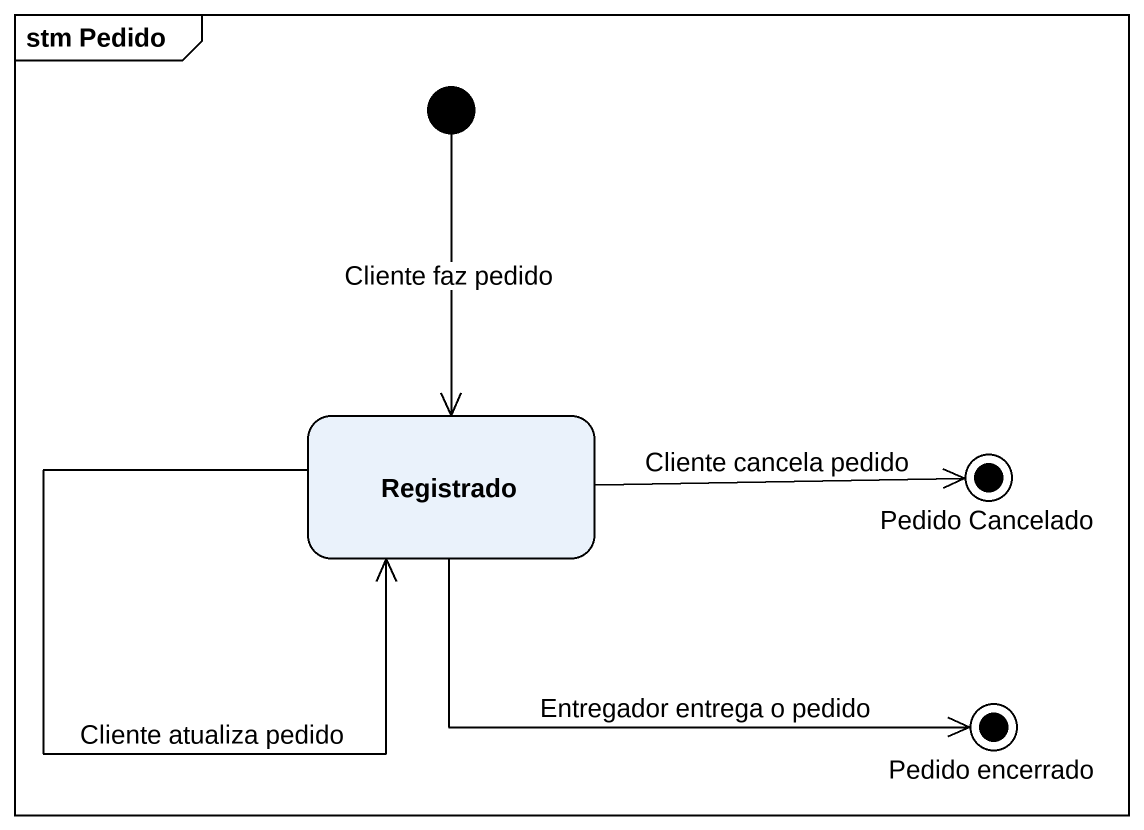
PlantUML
@startuml
mainframe stm Pedido
hide empty description
state Registrado
state "Pedido Cancelado" as Pedido_Cancelado <<end>>
state "Pedido encerrado" as Pedido_encerrado <<end>>
[*] --> Registrado : Cliente faz pedido
Registrado --> Registrado : Cliente atualiza pedido
Registrado -right-> Pedido_Cancelado : Cliente cancela pedido
Registrado -right-> Pedido_encerrado : Entregador entrega o pedido
@enduml
